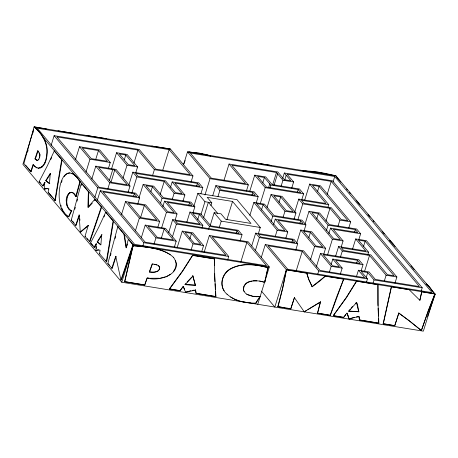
<?xml version="1.0" encoding="UTF-8"?>
<svg xmlns="http://www.w3.org/2000/svg" width="458" height="458" viewBox="0 0 458 458"><rect width="100%" height="100%" fill="white"/><g stroke="black" fill="none" stroke-linecap="round" stroke-linejoin="round"><path stroke-width="0.69" d="M66.318 201.818C65.202 195.085 72.187 187.202 76.154 196.7L80.259 181.694C60.158 151.375 50.598 210.01 68.872 216.806L71.797 210.674L69.994 210.119C67.452 208.195 66.416 204.903 66.318 201.818L66.731 201.881C66.828 204.966 67.864 208.258 70.406 210.182M66.731 201.881C66.948 198.537 67.418 192.755 71.66 192.303M246.753 294.213L252.999 296.286L260.31 296.435L256.732 296.75L253.148 296.463L248.551 295.181L246.753 294.213L245.133 292.857L243.427 290.126L243.519 287.08L244.085 285.821M244.057 291.528L243.57 290.298C242.952 279.54 257.717 279.58 264.718 282.443L268.062 267.712C255.85 264.14 241.44 262.428 229.893 269.121C221.054 274.147 218.787 287.63 227.099 294.282M54.657 151.094L54.244 151.031L47.38 165.733L39.096 181.723L43.075 186.051L45.13 182.37L44.718 182.301L44.426 189.005L47.18 188.656M98.602 249.976L95.854 250.326L96.14 243.622L94.09 247.303L94.503 247.372L96.552 243.69M159.47 268.737L159.539 267.088L158.634 265.755L159.687 267.266L159.619 268.915L158.474 270.752C155.88 272.653 152.256 272.533 149.354 271.897C152.377 272.172 155.749 272.527 158.331 270.581L159.619 268.915M96.346 248.574L96.403 247.36M79.371 215.426L76.114 225.445L75.702 225.376L71.265 220.086L81.329 183.326L88.388 191.742L87.879 207.331L94.783 199.367L95.19 199.436L94.354 200.512M50.271 173.399L49.441 183.652L49.853 183.715L45.748 180.607L50.271 173.399L50.683 173.468L46.155 180.675M101.693 234.725L100.869 244.973L97.17 241.927L101.693 234.725L102.105 234.788M48.622 188.862L48.124 192.492L55.269 200.593L62.059 159.922L54.244 151.031M94.09 247.303L90.518 243.043L98.808 227.054L105.666 212.352L113.481 221.243L106.697 261.913L99.546 253.812L100.044 250.183L98.189 249.908L95.854 250.326M175.717 267.283L176.238 263.676L175.483 260.333M54.863 200.524L61.647 159.859M106.285 261.844L113.069 221.18M419.877 300.322L421.749 291.7L419.877 300.322L409.12 289.651L391.309 286.76L383.151 323.72L394.722 325.747L398.821 313.054L394.722 325.747M39.342 157.827C40.149 155.411 39.514 152.617 37.608 150.9L34.968 158.869L36.371 160.06L37.98 160.346L37.567 160.277L38.558 159.539L39.342 157.827L39.754 157.895M434.911 293.836L286.37 269.733L282.586 288.111L277.857 306.631L290.773 308.881L294.414 297.677L290.773 308.881M261.278 257.465L265.274 244.572L286.519 269.905L282.729 288.282L278 306.808M391.458 286.937L383.294 323.898M173.593 257.43C162.79 247.463 146.886 247.223 133.089 245.608L124.605 281.636L144.722 285.053L147.201 277.874L149.165 278.098M133.089 245.608L124.753 281.813M264.718 282.443L265.634 277.582M265.938 276.243L267.913 267.541M128.744 239.442L128.332 239.374L126.002 247.772L123.946 234.147L117.763 226.773L107.825 263.682L112.199 268.48L116.126 256.337L115.719 256.268L111.792 268.411M77.081 201.131L77.62 199.081M81.203 185.438L81.742 183.395L81.329 183.326M115.09 238.555L115.634 236.488M170.45 149.079L34.047 126.94L23.885 163.586L31.081 171.744L33.417 164.846L33.005 164.783L30.669 171.676M32.61 133.776L33.165 131.744M76.154 196.7L75.742 196.637L79.852 181.626C77.843 178.311 75.381 175.036 71.877 173.216M110.475 255.61L111.036 253.577M317.526 313.22L320.48 301.811L317.526 313.22L330.367 315.304L343.7 279.036L336.619 296.979L330.458 314.457M27.554 152.079L28.133 150.035M74.774 209.283L75.352 207.245M94.783 199.367L101.647 207.131L89.86 241.835L84.988 236.448L88.245 225.382L88.657 225.451L80.66 232.04L80.253 231.977L79.177 214.693L75.702 225.376M126.981 245.929L127.542 244.011M33.617 129.723L22.9 164.336L121.759 282.22L423.358 331.168L434.699 294.517L435.1 294.62L428.917 312.362M51.176 145.192L54.118 135.688L139.278 149.508L155.714 169.111L190.162 174.698L169.134 149.623L37.247 128.217L134.635 244.349L266.516 265.749L246.891 242.345L212.14 236.706L228.725 256.48L227.672 259.869M75.507 159.613L79.503 146.715L99.792 150.006L110.258 162.493L108.369 168.601M85.978 172.094L89.968 159.201L79.503 146.715M95.739 159.378L98.47 150.55L82.291 147.928L91.291 158.657L107.464 161.279L98.47 150.55M91.806 179.044L95.796 166.151L116.086 169.443L130.009 186.045L128.12 192.154M94.863 197.284L97.806 187.78L54.118 135.688M97.336 200.238L100.279 190.734L136.822 196.665L134.349 193.711L97.806 187.78M111.512 169.019L116.555 152.732L127.118 154.443L137.589 166.924L135.7 173.032M109.376 180.515L112.737 169.655M107.83 188.862L109.72 182.753L95.796 166.151M110.985 182.204L114.763 169.987L98.59 167.359L111.042 182.21L127.221 184.832L114.763 169.987M124.33 159.739L125.801 154.987L119.343 153.94L128.343 164.668L134.795 165.716L125.801 154.987M123.03 178.105L127.021 165.212L116.555 152.732M133.965 162.951L137.955 150.052L56.912 136.902L99.128 187.242L135.671 193.167L139.616 197.873L137.726 203.982M128.858 185.055L132.849 172.162L198.783 182.862L202.797 187.648L200.902 193.757M121.53 214.487L125.521 201.589L145.655 204.858L159.642 221.374L157.747 227.483M131.818 193.236L136.862 176.948L132.849 172.162M133.507 196.43L134.349 193.711M138.957 198.033L143.159 184.459L153.728 186.171L163.363 197.667L190.9 202.133L194.845 206.839L192.955 212.947M135.356 230.981L139.352 218.082L125.521 201.589M152.503 175.763L154.392 169.655L137.955 150.052M140.572 217.624L144.356 205.407L128.314 202.802L140.669 217.539L156.848 220.166L144.356 205.407M121.759 282.22L133.312 244.893L79.057 180.194M150.934 191.467L152.405 186.715L145.953 185.667L167.783 211.699L174.235 212.747L164.519 201.159L162.836 206.587M141.23 237.983L145.226 225.09L165.515 228.382L176.198 241.16L174.309 247.268M162.619 170.662L169.134 149.623M142.816 246.101L143.864 242.706L100.279 190.734M160.243 194.284L164.233 181.391L136.862 176.948M160.575 202.957L162.046 198.205L152.405 186.715M170.49 187.351L172.174 181.918L200.003 186.435L197.461 183.406L135.642 173.37L138.184 176.404L165.556 180.847L175.466 192.663L182.084 193.74L172.174 181.918M154.054 243.982L155.949 237.874L145.226 225.09M161.628 227.855L166.46 212.243L143.159 184.459M172.254 199.316L174.143 193.207L164.233 181.391M183.521 164.743L187.517 151.85L336.052 175.952L318.184 172.3L305.538 171.08M161.25 238.423L164.193 228.926L148.014 226.298L157.266 237.33L173.416 239.952L164.193 228.926M168.687 232.549L172.677 219.657L200.049 224.099L189.944 212.048L186.79 222.227M175.139 220.069L177.028 213.96L167.313 202.367L194.845 206.839M182.982 201.056L184.877 194.948L174.967 183.131L202.797 187.648M172.408 236.992L176.404 224.094L172.677 219.657M191.06 182.021L192.955 175.912L170.307 148.902L151.838 146.056M188.742 205.39L189.578 202.676L162.046 198.205M177.235 247.389L182.278 231.101L192.841 232.813L203.564 245.602L201.675 251.711M196.619 186.12L197.461 183.406M193.883 206.192L197.873 193.293L236.946 199.636L260.287 227.471L258.398 233.58M189.841 238.79L191.524 233.357L185.066 232.309L194.318 243.341L200.776 244.389L191.524 233.357M204.972 194.971L210.016 178.683L187.517 151.85M197.673 219.76L199.356 214.333L192.738 213.256L202.842 225.307L202.001 228.021M200.947 214.613L204.938 201.715L197.873 193.293M191.106 249.994L193.001 243.885L182.278 231.101M203.529 217.882L208.361 202.27L217.584 213.268M212.695 195.812L215.844 185.633L254.144 191.845L258.157 196.631L256.056 203.421M210.949 205.545L211.791 202.825L207.182 197.329L232.544 201.446L250.984 223.435L225.622 219.319L221.008 213.823L214.155 212.707L210.165 225.605M217.968 196.522L219.857 190.414L215.844 185.633M208.619 229.097L209.461 226.384L199.356 214.333M224.002 180.326L229.046 164.033L277.771 171.945L284.275 179.696L290.83 180.761L284.332 173.01L282.649 178.437M204.096 252.461L209.352 235.492L248.207 241.801L269.31 266.962L257.757 304.295M219.325 227.237L221.22 221.128L214.155 212.707M226.87 219.771L232.544 201.446M246.421 191.003L248.316 184.895L231.834 165.246L276.455 172.489L282.952 180.24L293.624 181.969L291.735 188.078M236.156 233.563L236.992 230.849L209.461 226.384M249.702 191.444L254.745 175.156L265.732 176.937L272.115 184.551L299.521 188.999L303.602 193.866L301.707 199.974M251.98 195.102L252.822 192.389L218.638 186.841L221.18 189.87L255.364 195.417L252.822 192.389M240.147 240.856L242.042 234.748L238.315 230.305L210.777 225.84L200.673 213.789L189.944 212.048M249.879 215.317L253.869 202.425L264.455 204.142L274.09 215.632L301.977 220.161L305.921 224.867L304.032 230.975M262.732 182.914L264.409 177.481L257.533 176.364L266.533 187.093L300.809 192.658L298.198 189.543L270.793 185.095L264.409 177.481M240.794 262.028L246.891 242.345M260.379 203.249L265.211 187.637L254.745 175.156M261.449 210.113L263.132 204.686L256.663 203.633L278.493 229.664L284.962 230.718L275.247 219.13L273.563 224.557M268.686 187.23L269.739 183.835M251.682 246.02L255.673 233.122L293.973 239.339L297.694 243.782L295.805 249.891M269.957 187.809L270.793 185.095M272.67 184.706L276.455 172.489M267.048 207.485L271.039 194.587L282.025 196.373L295.948 212.976L294.059 219.084M274.01 185.37L277.582 173.834M255.404 250.463L259.4 237.565L255.673 233.122M281.063 186.349L282.952 180.24M271.09 221.609L272.768 216.176L263.132 204.686M284.727 179.983L286.198 175.231M279.025 202.344L280.708 196.917L273.832 195.801L286.284 210.646L293.16 211.762L280.708 196.917M275.281 236.317L277.17 230.208L253.869 202.425M283.073 217.298L284.962 211.19L271.039 194.587M297.356 192.257L298.198 189.543M285.655 238.715L287.756 231.925L278.035 220.338L305.921 224.867M294.769 211.98L298.759 199.087L325.964 203.501L309.665 184.07L304.627 200.358M297.94 219.479L302.772 203.873L298.759 199.087M291.809 242.597L292.651 239.883L258.467 234.336L260.716 237.021L294.9 242.568L292.651 239.883M299.813 223.418L300.654 220.704L272.768 216.176M286.37 269.733L274.817 307.06L261.512 291.196M296.773 242.929L300.763 230.031L311.749 231.811L325.581 248.305L323.686 254.413M305.011 224.197L309.001 211.304L319.673 213.033L329.376 224.603L356.685 229.04L360.635 233.74L358.74 239.849M317.44 191.793L319.123 186.36L312.459 185.278L328.758 204.715L327.917 207.428M296.154 271.01L302.246 251.328L268.062 245.78L287.693 269.19L432.117 292.628L334.735 176.496L190.305 153.058L211.338 178.139L245.522 183.687L229.046 164.033M308.749 237.788L310.427 232.355L303.557 231.244L315.911 245.98L322.787 247.097L310.427 232.355M316.673 219.004L318.35 213.577L311.795 212.512L333.722 238.664L340.283 239.729L330.533 228.101L328.85 233.528M327.218 194.266L331.208 181.374L287.12 174.217L293.624 181.969M333.052 181.929L334.735 176.496M310.598 259.417L314.594 246.524L300.763 230.031M325.981 221.18L329.978 208.287L302.772 203.873M326.377 230.58L328.06 225.147L318.35 213.577M316.266 267.1L320.468 253.526L358.854 259.755L363.017 264.718L361.127 270.827M317.68 274.376L318.734 270.981L302.246 251.328M327.573 254.82L332.405 239.208L309.001 211.304M337.998 226.212L339.888 220.103L329.978 208.287M331.14 264.489L332.823 259.062L360.223 263.51L357.538 260.299L323.256 254.74L332.508 265.772L339.384 266.882L332.823 259.062M329.296 272.424L331.191 266.316L320.468 253.526M335.645 256.079L338.588 246.581L365.793 250.995L355.689 238.944L352.534 249.123M341.181 247.045L343.076 240.937L333.327 229.309L360.635 233.74M348.773 227.964L350.662 221.855L320.44 185.816L309.665 184.07M340.42 257.127L342.309 251.018L338.588 246.581M340.283 274.205L342.178 268.096L335.617 260.27L363.017 264.718M354.526 232.298L355.368 229.578L328.06 225.147M356.696 263.018L357.538 260.299M363.457 246.667L365.14 241.234L358.477 240.152L368.581 252.203L367.745 254.923M356.524 276.334L358.419 270.226L369.091 271.96L375.342 279.414L419.425 286.565L331.208 181.374M364.683 271.044L369.514 255.438L342.309 251.018M366.085 277.932L367.768 272.504L361.207 271.439L367.459 278.893L366.411 282.288M372.967 283.347L374.02 279.958L367.768 272.504M384.434 280.657L386.111 275.224L369.514 255.438M394.996 283.084L396.886 276.976L366.457 240.69L355.689 238.944M421.165 291.173L422.219 287.779L332.531 180.83L284.332 173.01M36.371 160.06L36.783 160.123L35.38 158.937L38.02 150.968L37.608 150.9M89.447 241.767L101.235 207.062M133.312 244.893L121.359 280.033L120.946 279.964L132.9 244.824L128.332 239.374M427.549 316.404L428.688 313.037M431.253 304.41L434.688 294.557M149.594 271.222L152.228 263.837L156.894 264.913L154.031 264.209M149.503 272.069L152.377 264.014M302.749 170.937C313.965 170.8 325.048 173.193 335.903 175.792L435.06 294.013L428.493 310.518L421.36 330.573L428.35 310.341L434.648 294.5M61.429 182.502L62.099 180.698M34.453 127.009C42.016 133.267 47.678 142.512 47.334 152.588C46.739 158.205 45.588 167.765 38.415 168.189C46.407 166.409 47.025 155.457 46.768 148.753C45.857 140.045 40.59 132.477 34.047 126.94M144.722 285.053L146.961 278.516M183.561 164.559L185.158 160.575M173.496 271.388L175.443 267.896M147.344 278.052C159.533 281.996 184.723 273.329 173.445 257.253M68.46 216.737L71.385 210.611L71.797 210.674M50.775 159.407L51.674 157.489M103.989 216.892L104.59 215.615M42.668 185.982L44.718 182.301M97.17 241.927L97.583 241.996L101.733 235.349M257.848 299.561L255.925 303.099L260.31 296.435M356.622 281.281L346.466 297.603L333.304 315.631L346.317 297.431L356.473 281.109L377.942 284.744L377.999 302.973L378.863 323.176L359.456 320.028L358.975 316.484L356.387 316.93M196.081 293.389L195.549 289.914L196.081 293.389L215.913 296.607L214.768 276.815L214.321 258.793L192.537 255.255L182.393 271.17L169.368 288.901L180.028 290.784L183.223 286.45L180.028 290.784M214.464 258.97L192.681 255.432L182.542 271.342L169.517 289.078M258.621 298.461L260.167 296.257M333.304 315.631L343.592 317.302L345.675 314.635M333.453 315.808L343.74 317.474L346.929 313.032L349.202 319.083L354.595 317.446L359.118 316.655L359.456 320.028M249.702 281.636C247.875 281.722 245.03 283.576 244.515 285.363M355.419 303.408C357.967 299.406 357.927 310.902 358.883 311.761L348.813 311.194L350.353 309.001M351.194 307.994L352.46 306.476M348.813 311.194L356.553 302.555M64.086 176.662L65.397 175.111M195.394 285.288C191.576 271.8 192.102 272.539 195.394 285.288L185.118 284.67L185.816 283.508M187.082 282.036L191.753 277.084M185.118 284.67L192.898 276.266M92.253 203.203L88.291 207.394L88.8 191.81L88.388 191.742M343.849 279.208L325.26 276.191L319.85 281.023L312.184 286.782L308.623 279.225L306.7 273.031L308.766 279.397L312.184 286.782M80.253 231.977L88.245 225.382M166.025 276.93L170.548 274.228M312.035 286.605L325.26 276.191M65.832 174.59L67.784 173.29L70.005 172.803M304.828 311.463L306.637 310.347M307.839 309.608L319.879 302.183M304.226 311.835L320.629 301.988M349.059 318.911L354.446 317.268M190.946 290.647L185.473 292.221L195.698 290.086M160.506 278.069L165.195 276.947M250.108 281.327L251.917 281.098M44.426 189.005L46.768 188.587L49.035 188.931M192.263 290.441L194.232 290.12M150.476 278.246L159.224 278.235M252.976 280.8L256.881 280.857M255.925 303.099C245.711 303.31 234.668 301.29 226.95 294.105M358.883 311.761L348.664 311.022M195.245 285.116L184.969 284.492M133.238 245.786C145.821 247.022 159.224 247.87 170.284 254.625M246.37 302.389L240.307 301.175M247.669 302.538L250.268 302.847M89.968 159.201L110.258 162.493M127.021 165.212L137.589 166.924M154.392 169.655L192.955 175.912M210.016 178.683L248.316 184.895M265.211 187.637L303.602 193.866M38.18 151.495L38.592 151.558L38.02 150.968M39.107 152.909L39.52 152.978L40.075 155.594M39.611 154.438L40.023 154.501M39.686 156.075L40.098 156.144M328.758 204.715L301.553 200.295L304.095 203.329L331.294 207.743L341.21 219.559L347.868 220.641L319.123 186.36M34.968 158.869L35.38 158.937M38.558 159.539L38.97 159.602M219.857 190.414L258.157 196.631M44.552 162.991L44.958 163.054M43.264 165.286L43.676 165.355M41.804 166.924L42.21 166.993M40.161 167.903L40.573 167.966M33.005 164.783L34.837 166.626L37.052 167.828L35.85 167.073M109.72 182.753L130.009 186.045M174.143 193.207L184.877 194.948M284.962 211.19L295.948 212.976M339.888 220.103L350.662 221.855M204.938 201.715L211.791 202.825M79.852 181.626L80.259 181.694M164.519 201.159L192.057 205.625L189.578 202.676M275.247 219.13L303.127 223.653L300.654 220.704M330.533 228.101L357.841 232.532L355.368 229.578M139.616 197.873L103.073 191.942L145.186 242.162L225.931 255.266L209.352 235.492M39.096 181.723L40.396 182.856M71.248 192.234L72.604 192.595M70.326 192.297L70.732 192.366M69.341 192.784L69.753 192.847M68.454 193.711L68.866 193.78M67.669 195.091L68.082 195.16M166.46 212.243L177.028 213.96M221.22 221.128L260.287 227.471M277.17 230.208L287.756 231.925M332.405 239.208L343.076 240.937M66.988 196.923L67.4 196.986M66.358 200.163L66.771 200.232M202.842 225.307L175.471 220.865L177.721 223.55L239.248 233.534L236.992 230.849M368.581 252.203L341.376 247.789L343.632 250.474L370.837 254.894L387.434 274.685L394.092 275.762L365.14 241.234M66.462 203.489L66.874 203.552M66.782 205.092L67.189 205.161M105.666 212.352L106.079 212.415M139.352 218.082L159.642 221.374M176.404 224.094L242.042 234.748M259.4 237.565L297.694 243.782M314.594 246.524L325.581 248.305M67.263 206.547L67.669 206.61M68.717 208.985L69.129 209.048M265.274 244.572L303.568 250.784L320.05 270.443L364.671 277.68L358.419 270.226M117.763 226.773L118.175 226.842M71.265 220.086L71.677 220.155M155.949 237.874L176.198 241.16M193.001 243.885L203.564 245.602M331.191 266.316L342.178 268.096M386.111 275.224L396.886 276.976M123.946 234.147L124.358 234.215L126.414 247.841M318.734 270.981L367.459 278.893M374.02 279.958L422.219 287.779M143.864 242.706L228.725 256.48M84.988 236.448L85.4 236.517M132.9 244.824L269.31 266.962M286.519 269.905L306.849 273.203M421.898 291.878L435.06 294.013M90.518 243.043L90.93 243.112M96.02 246.685L96.432 246.753M99.546 253.812L99.959 253.875M107.825 263.682L108.237 263.745M124.605 281.636L144.573 284.876M169.368 288.901L179.181 290.492M196.619 293.326L215.913 296.607M277.857 306.631L285.248 307.833M286.594 308.051L290.63 308.703M317.377 313.049L330.367 315.304M359.307 319.85L361.391 320.188M362.776 320.411L378.863 323.176M383.151 323.72L394.573 325.575M36.64 167.765L38.827 168.252M259.583 281.04L264.575 282.265M268.062 267.712C255.736 264.466 241.572 262.554 230.042 269.293C222.983 273.552 219.376 283.542 224.122 290.761M210.697 155.96L206.953 154.718L199.665 153.184L188.616 151.941L199.808 153.361L210.222 155.926M69.994 210.119L71.385 210.611M239.626 301.026L234.794 299.269L230.569 296.961M156.745 264.735L158.777 265.932M67.063 215.678L68.872 216.806M49.441 183.652L45.748 180.607M100.794 244.709L97.583 241.996M398.821 313.054L409.309 320.812L421.211 330.395M398.97 313.226L409.458 320.989L421.36 330.573M426.421 284.017L429.696 287.189L435.1 294.62M426.009 283.949L429.283 287.126L432.489 291.191M389.764 240.45L392.809 243.559L395.008 246.633M389.352 240.381L393.496 245.03M72.192 192.526L74.127 194.169L75.742 196.637M33.417 164.846L35.249 166.695M65.025 213.588L66.656 215.26M336.241 176.736L340.809 182.187M346.523 188.999L347.404 190.053M349.173 192.16L350.496 193.734M356.072 200.386L359.994 205.058M367.911 214.499L370.058 217.069M373.075 220.659L373.934 221.683M382.081 231.399L384.285 234.027M410.981 265.863L414.026 269.499M377.942 284.744L377.97 305.583M271.125 165.43L247.331 161.571M347.925 315.711L349.202 319.083M134.984 143.32L117.964 140.56M106.267 138.665L86.751 135.494M74.373 133.484L58.069 130.839M183.223 286.45L184.419 289.256L183.372 286.628M46.504 128.961L34.31 126.832L35.833 128.652M42.273 136.329L75.839 176.353M25.648 165.269L31.081 171.744M48.531 192.555L55.269 200.593M72.564 221.214L73.893 222.8M87.18 238.641L88.073 239.706M91.377 243.645L93.163 245.774M105.798 260.842L106.697 261.913M108.678 264.272L109.559 265.325M63.238 211.035L64.67 213.079M294.414 297.677L304.375 312.007M61.784 208.035L62.946 210.434M184.271 289.078L185.616 292.399M347.072 313.209L348.069 315.888M60.851 205.161L61.229 206.312M356.41 302.383L358.74 311.583M115.719 256.268L120.946 279.964M79.847 218.907L79.932 220.292M214.905 281.59L214.573 273.787M215.025 283.708L215.352 289.364M215.478 291.483L215.764 296.429M378.09 308.371L378.417 316.031M378.537 318.82L378.714 322.999M214.321 258.793L214.424 265.216"/></g></svg>
